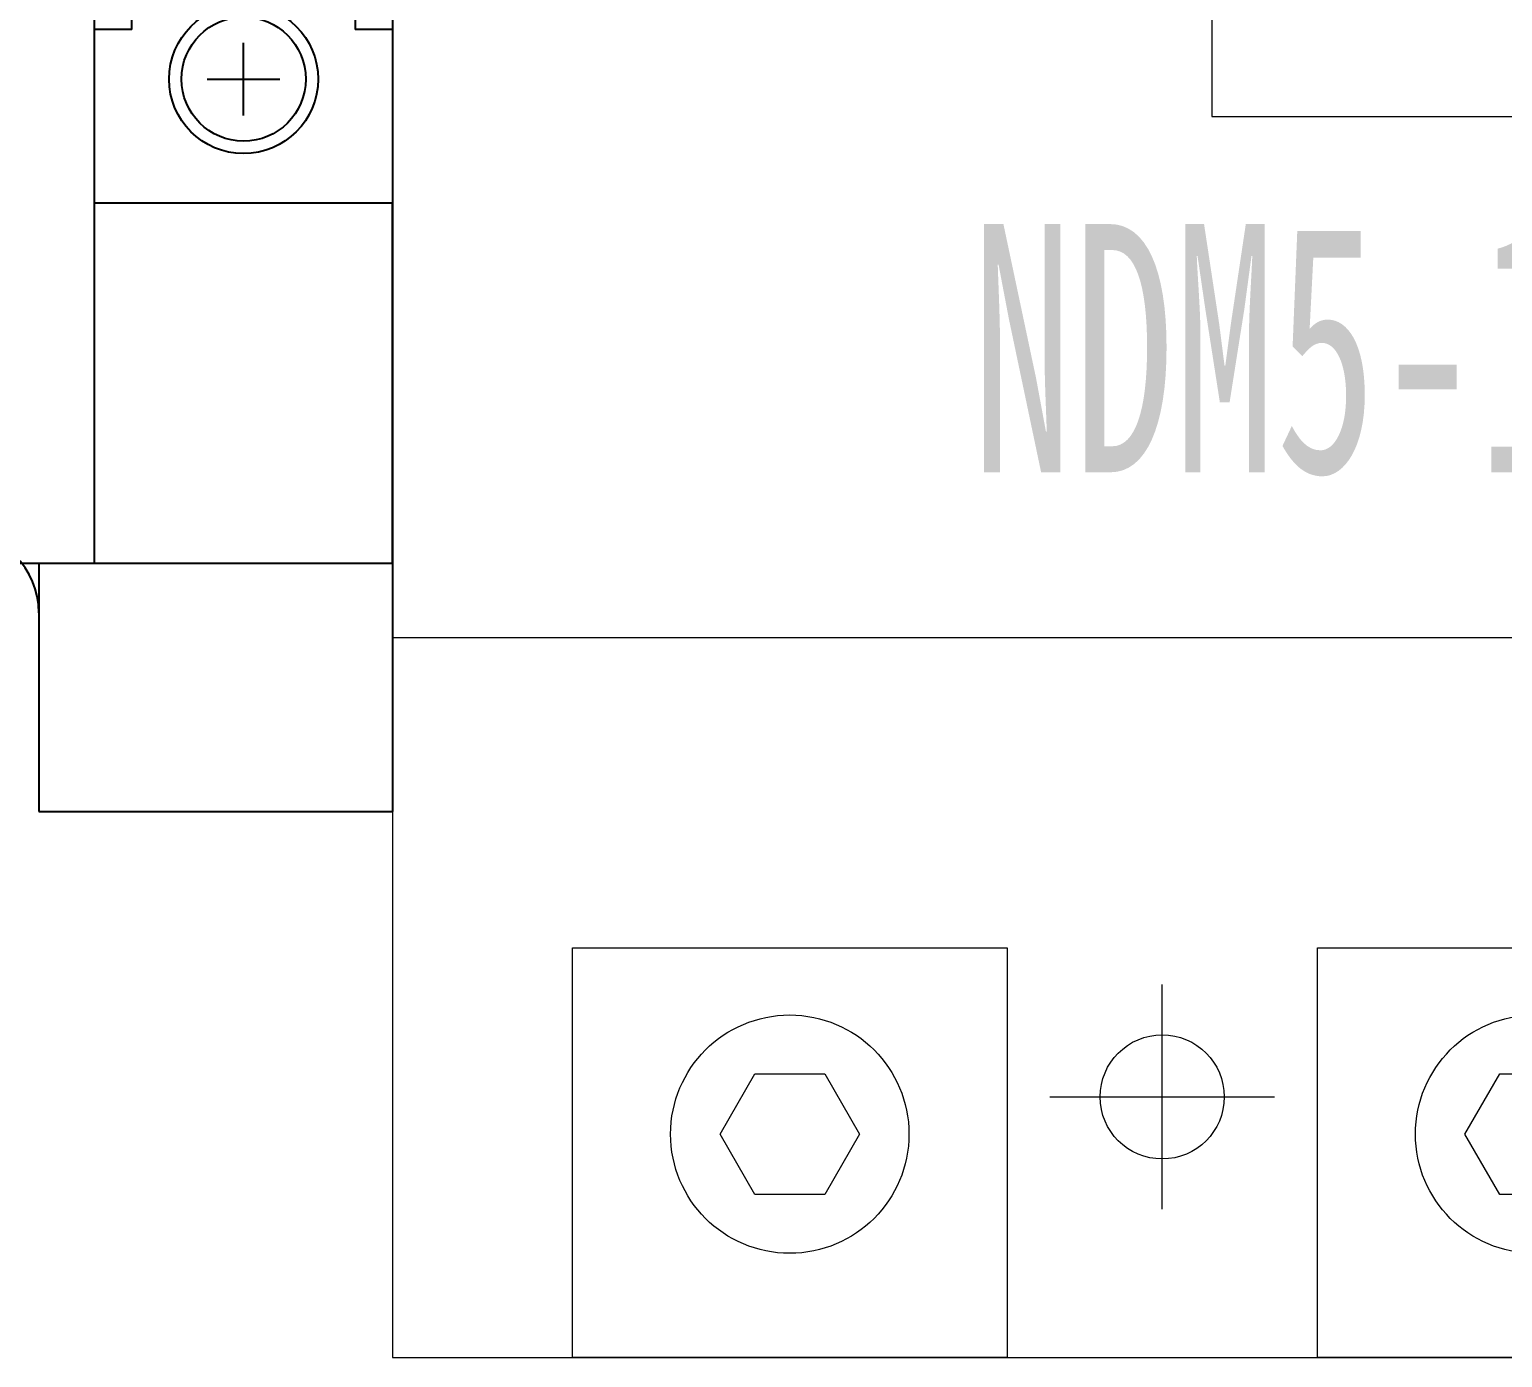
# Model space of a CAD drawing. Extents: x 337018 to 337518, y 296594 to 297294.
# Drawn here: x 337333.3 to 337392.6, y 296807.1 to 296860.6 of the extents above; entities that cross this region are included whole.
import ezdxf

# ---------------------------------------------------------------- set-up
doc = ezdxf.new("R2010")
doc.units = 0
doc.header["$MEASUREMENT"] = 0
doc.layers.add('PV-1A6A', color=7, linetype='Continuous')
doc.layers.add('PV-2418', color=7, linetype='Continuous')
doc.layers.add('细线', color=7, linetype='Continuous', lineweight=0)
doc.styles.add('宋', font='', dxfattribs={"width": 0.7})
doc.styles.get('宋').set_extended_font_data('SimSun')

# ---------------------------------------------------------------- blocks, each defined once
blk = doc.blocks.new('Manufacturer光辉PartName塑壳断路器Series125ShellFrameLimitingCurrentRemarkPartTypeMinCurrent1MaxCurrent125Poles3PMinPower0MaxPower0LibType2DelFlgfalseUpdateDate')
at = {"layer": '细线'}
for p, q in [((-15, -69.028), (-15, -59.972)), ((-19.528, -64.5), (-10.472, -64.5))]:
    blk.add_line(p, q, dxfattribs=at)
for points in [[(-46, -75), (46, -75), (46, 75), (-46, 75)], [(-46, -46), (46, -46), (46, 42), (-46, 42)], [(-13, -25), (13, -25), (13, 25), (-13, 25)], [(-38.75, -58.5), (-21.25, -58.5), (-21.25, -75), (-38.75, -75)], [(-8.75, -58.5), (8.75, -58.5), (8.75, -75), (-8.75, -75)]]:
    blk.add_lwpolyline(points, close=True, dxfattribs=at)
at = {"layer": '细线', "color": 7}
for points in [[(-27.189, -66), (-28.594, -68.435), (-31.406, -68.435), (-32.811, -66), (-31.406, -63.565), (-28.594, -63.565)], [(2.811, -66), (1.406, -68.435), (-1.406, -68.435), (-2.811, -66), (-1.406, -63.565), (1.406, -63.565)]]:
    blk.add_lwpolyline(points, close=True, dxfattribs=at)
for centre in [(-30, -66), (0, -66)]:
    blk.add_circle(centre, 4.8, dxfattribs=at)
at = {"layer": '细线'}
blk.add_circle((-15, -64.5), 2.5, dxfattribs=at)
at = {"layer": '细线', "color": 7, "insert": (-22.677, -29.338), "char_height": 10, "width": 49.26487, "attachment_point": 1, "style": '宋'}
blk.add_mtext('\\pxql;{\\fFangSong_GB2312|b0|i0|c134|p49;\\W0.6;NDM5-125-3P}', dxfattribs=at)
blk = doc.blocks.new('Manufacturer上海良信PartName接触器SeriesNDC1ShellFrameLimitingCurrentRemarkPartTypeMinCurrent38.1MaxCurrent65Poles3PMinPower0MaxPower0LibType3DelFlgfalseUpdateDate2023-01-0100000')
for p, q in [((31.5, -35.962), (31.5, -33.038)), ((31.5, -35.962), (31.5, -33.038)), ((30.038, -34.5), (32.962, -34.5)), ((30.038, -34.5), (32.962, -34.5))]:
    blk.add_line(p, q)
at = {"layer": 'PV-1A6A'}
for p, q in [((37.5, -13.5), (37.5, -46.5)), ((37.5, -46.5), (37.5, -50)), ((37.5, -50), (37.5, -50)), ((37.5, -50), (37.5, -64))]:
    blk.add_line(p, q, dxfattribs=at)
blk.add_arc((20, -56), 3.25, 0, 180, dxfattribs=at)
at = {"layer": 'PV-2418'}
for p, q in [((37.5, -16.5), (37.5, -32.5)), ((25.5, -54), (25.5, -29)), ((27, -32.5), (27, -29.5)), ((36, -29.5), (36, -32.5)), ((27, -32.5), (25.5, -32.5)), ((37.5, -32.5), (36, -32.5)), ((37.5, -32.5), (37.5, -39.5)), ((37.5, -39.5), (25.5, -39.5)), ((37.5, -54), (37.5, -39.5)), ((22, -54), (25.5, -54)), ((23.25, -54), (23.25, -64)), ((25.5, -54), (37.5, -54)), ((37.5, -54), (37.5, -64)), ((23.25, -64), (37.5, -64))]:
    blk.add_line(p, q, dxfattribs=at)
for radius in [3, 2.5]:
    blk.add_circle((31.5, -34.5), radius, dxfattribs=at)

msp = doc.modelspace()

# ---------------------------------------------------------------- block references
for name, p in [('Manufacturer上海良信PartName接触器SeriesNDC1ShellFrameLimitingCurrentRemarkPartTypeMinCurrent38.1MaxCurrent65Poles3PMinPower0MaxPower0LibType3DelFlgfalseUpdateDate2023-01-0100000', (337310.428, 296893.083)), ('Manufacturer光辉PartName塑壳断路器Series125ShellFrameLimitingCurrentRemarkPartTypeMinCurrent1MaxCurrent125Poles3PMinPower0MaxPower0LibType2DelFlgfalseUpdateDate', (337393.928, 296882.083))]:
    msp.add_blockref(name, p)

doc.saveas('drawing.dxf')
